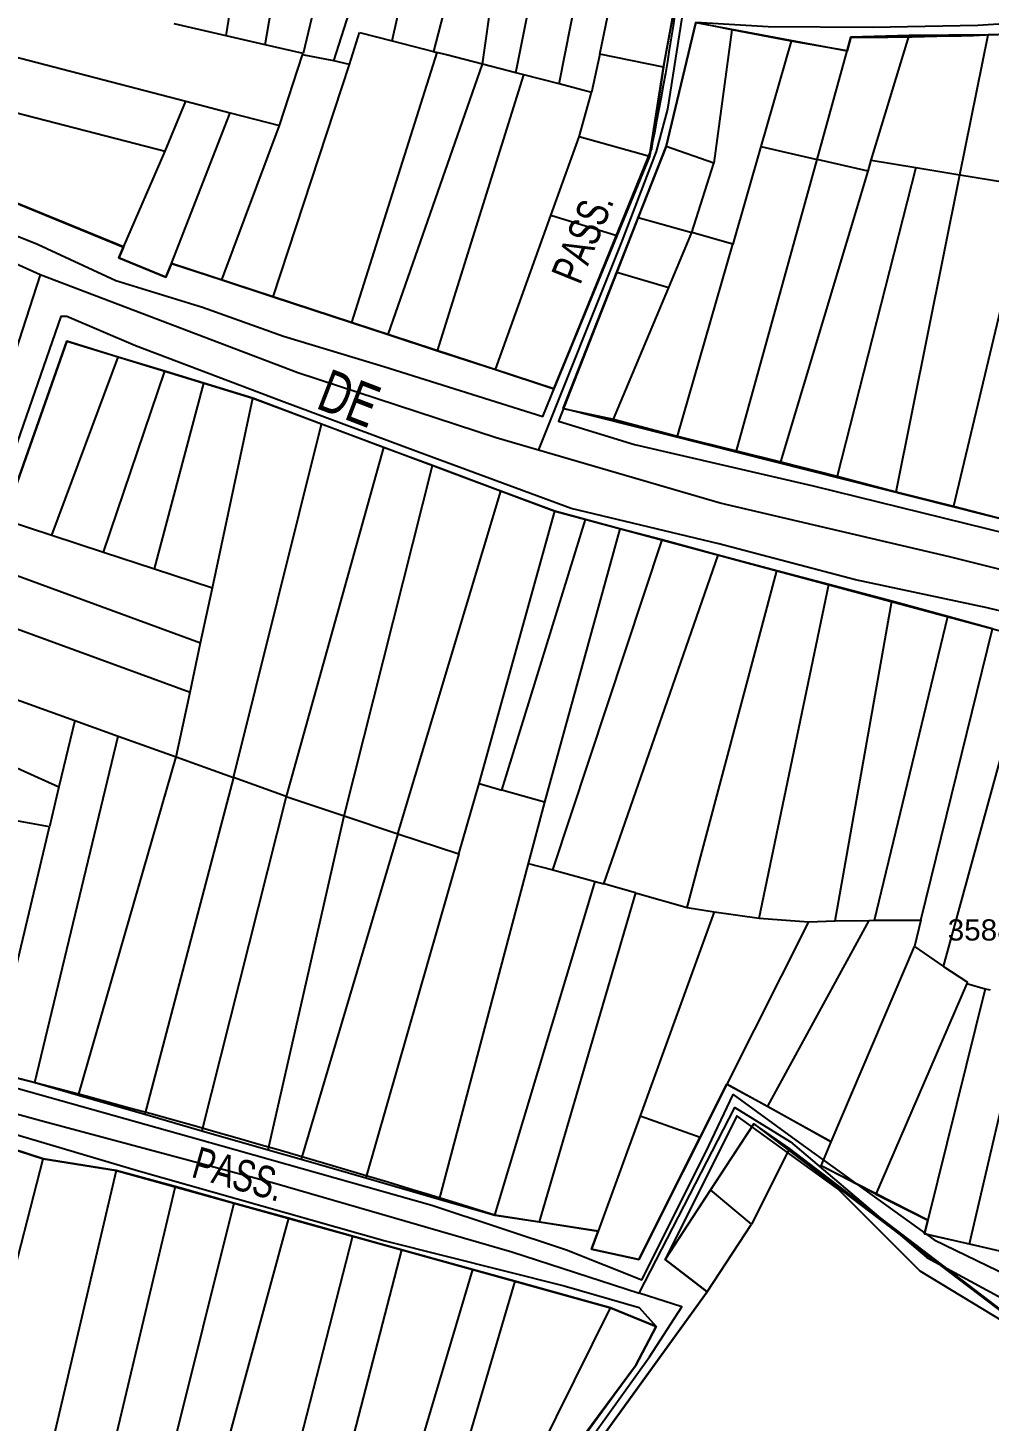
# Model space of a CAD drawing. Extents: x 201512 to 203323, y 4836571 to 4838029.
# Drawn here: x 203021.5 to 203112.2, y 4837339.1 to 4837470.5 of the extents above; entities that cross this region are included whole.
import ezdxf

# ---------------------------------------------------------------- set-up
doc = ezdxf.new("R2010")
doc.units = 0
doc.header["$LTSCALE"] = 1.5
doc.header["$MEASUREMENT"] = 0
for name, color, linetype in [('CD-MALHA-LOTES', 40, 'CONTINUOUS'), ('CD_TXT_QUADRA', 7, 'CONTINUOUS'), ('RU-QUADRAS', 6, 'CONTINUOUS'), ('SV-EIXO-RUA-N-PAV', 6, 'CONTINUOUS'), ('SV-RUA-NAO-PAV-S-GUIA-C-GUIA', 7, 'CONTINUOUS'), ('SV-TXT-RUA-N-PAV-S-GUIA-C-GUIA', 7, 'CONTINUOUS')]:
    doc.layers.add(name, color=color, linetype=linetype)
doc.styles.add('ARIAL', font='arial.ttf')
doc.styles.add('MONOTXT', font='arial.ttf', dxfattribs={"height": 0.2})

msp = doc.modelspace()

# ---------------------------------------------------------------- linework, layer by layer
at = {"layer": 'CD-MALHA-LOTES', "linetype": 'Continuous'}
for p, q in [((203040.24, 4837469.75), (203041.75, 4837479.38)), ((203043.9, 4837468.9), (203045.63, 4837478.81)), ((203049.92, 4837478.3), (203047.48, 4837468.07)), ((203055.88, 4837469.27), (203057.75, 4837477.53)), ((203062.06, 4837477.1), (203059.77, 4837468.27)), ((203064.42, 4837467.07), (203065.78, 4837476.74)), ((203067.55, 4837466.27), (203069.59, 4837476.36)), ((203071.65, 4837465.21), (203073.75, 4837475.95)), ((203075.46, 4837468.01), (203077.07, 4837475.67)), ((203081.48, 4837466.79), (203082.98, 4837474.91)), ((203050.37, 4837467.4), (203052.33, 4837473.53)), ((203084.52, 4837471), (203081.73, 4837459.32)), ((203087.92, 4837470.32), (203084.52, 4837471)), ((203040.24, 4837469.75), (203035.31, 4837470.89)), ((203043.9, 4837468.9), (203040.24, 4837469.75)), ((203051.86, 4837467.06), (203052.82, 4837470.06)), ((203052.82, 4837470.06), (203055.88, 4837469.27)), ((203087.92, 4837470.32), (203086.24, 4837457.73)), ((203093.51, 4837469.26), (203087.92, 4837470.32)), ((203104.64, 4837469.77), (203099.16, 4837469.62)), ((203101.06, 4837458.02), (203104.64, 4837469.77)), ((203112.09, 4837469.83), (203104.64, 4837469.77)), ((203109.43, 4837456.65), (203112.09, 4837469.83)), ((203114.1, 4837469.91), (203112.09, 4837469.83)), ((203047.48, 4837468.07), (203043.9, 4837468.9)), ((203055.88, 4837469.27), (203059.77, 4837468.27)), ((203093.51, 4837469.26), (203090.66, 4837459.32)), ((203098.8, 4837468.32), (203093.51, 4837469.26)), ((203099.16, 4837469.62), (203098.8, 4837468.32)), ((203018.35, 4837468.27), (203036.41, 4837463.58)), ((203044.65, 4837445.13), (203051.86, 4837467.06)), ((203045.27, 4837461.28), (203047.44, 4837467.96)), ((203047.44, 4837467.96), (203047.48, 4837468.07)), ((203050.37, 4837467.4), (203047.44, 4837467.96)), ((203051.86, 4837467.06), (203050.37, 4837467.4)), ((203060.09, 4837468.19), (203052.06, 4837442.7)), ((203055.51, 4837441.58), (203064.42, 4837467.07)), ((203059.77, 4837468.27), (203060.09, 4837468.19)), ((203061, 4837467.95), (203060.09, 4837468.19)), ((203064.42, 4837467.07), (203061, 4837467.95)), ((203067.55, 4837466.27), (203064.42, 4837467.07)), ((203075.46, 4837468.01), (203074.7, 4837464.42)), ((203081.48, 4837466.79), (203075.46, 4837468.01)), ((203095.96, 4837458.08), (203098.8, 4837468.32)), ((203060.17, 4837440.04), (203068.31, 4837466.07)), ((203068.31, 4837466.07), (203067.55, 4837466.27)), ((203071.65, 4837465.21), (203068.31, 4837466.07)), ((203080.16, 4837458.36), (203081.48, 4837466.79)), ((203074.7, 4837464.42), (203071.65, 4837465.21)), ((203017.11, 4837463.34), (203034.49, 4837458.88)), ((203034.49, 4837458.88), (203036.41, 4837463.58)), ((203036.41, 4837463.58), (203040.6, 4837462.49)), ((203073.54, 4837460.21), (203074.7, 4837464.42)), ((203035.06, 4837448.28), (203040.6, 4837462.49)), ((203040.6, 4837462.49), (203045.27, 4837461.28)), ((203039.83, 4837446.72), (203045.27, 4837461.28)), ((203070.85, 4837452.79), (203073.54, 4837460.21)), ((203080.16, 4837458.36), (203073.54, 4837460.21)), ((203081.73, 4837459.32), (203079.09, 4837452.6)), ((203086.24, 4837457.73), (203081.73, 4837459.32)), ((203090.66, 4837459.32), (203088.01, 4837450.11)), ((203090.66, 4837459.32), (203095.96, 4837458.08)), ((203030.56, 4837449.83), (203034.49, 4837458.88)), ((203077.08, 4837450.89), (203080.16, 4837458.36)), ((203088.35, 4837430.6), (203095.96, 4837458.08)), ((203100.79, 4837456.98), (203095.96, 4837458.08)), ((203100.79, 4837456.98), (203101.06, 4837458.02)), ((203101.06, 4837458.02), (203105.27, 4837457.33)), ((203084.16, 4837451.2), (203086.24, 4837457.73)), ((203092.54, 4837429.56), (203100.79, 4837456.98)), ((203105.27, 4837457.33), (203097.86, 4837428.2)), ((203103.44, 4837426.74), (203109.43, 4837456.65)), ((203105.27, 4837457.33), (203109.43, 4837456.65)), ((203109.43, 4837456.65), (203116.02, 4837455.56)), ((203015.29, 4837456.07), (203030.56, 4837449.83)), ((203116.02, 4837455.56), (203108.82, 4837425.39)), ((203065.64, 4837438.27), (203070.85, 4837452.79)), ((203077.08, 4837450.89), (203070.85, 4837452.79)), ((203079.09, 4837452.6), (203077.07, 4837447.46)), ((203079.09, 4837452.6), (203084.16, 4837451.2)), ((203071.15, 4837436.44), (203077.08, 4837450.89)), ((203081.98, 4837446.01), (203084.16, 4837451.2)), ((203082.79, 4837431.98), (203088.01, 4837450.11)), ((203088.01, 4837450.11), (203084.16, 4837451.2)), ((203030.56, 4837449.83), (203030.12, 4837448.8)), ((203030.12, 4837448.8), (203034.55, 4837446.97)), ((203034.55, 4837446.97), (203035.06, 4837448.28)), ((203035.06, 4837448.28), (203039.83, 4837446.72)), ((203077.07, 4837447.46), (203072.03, 4837434.59)), ((203077.07, 4837447.46), (203081.98, 4837446.01)), ((203039.83, 4837446.72), (203044.65, 4837445.13)), ((203044.65, 4837445.13), (203052.06, 4837442.7)), ((203076.77, 4837433.59), (203081.98, 4837446.01)), ((203052.06, 4837442.7), (203055.51, 4837441.58)), ((203025.19, 4837440.94), (203019.29, 4837424.12)), ((203030.05, 4837439.44), (203025.19, 4837440.94)), ((203055.51, 4837441.58), (203060.17, 4837440.04)), ((203060.17, 4837440.04), (203065.64, 4837438.27)), ((203023.78, 4837422.65), (203030.05, 4837439.44)), ((203034.44, 4837438.12), (203030.05, 4837439.44)), ((203065.64, 4837438.27), (203071.15, 4837436.44)), ((203028.65, 4837421.05), (203034.44, 4837438.12)), ((203033.48, 4837419.46), (203038.13, 4837436.99)), ((203038.13, 4837436.99), (203034.44, 4837438.12)), ((203042.74, 4837435.57), (203038.13, 4837436.99)), ((203038.93, 4837417.69), (203042.74, 4837435.57)), ((203049.23, 4837433.11), (203042.74, 4837435.57)), ((203072.03, 4837434.59), (203076.77, 4837433.59)), ((203040.91, 4837399.78), (203049.23, 4837433.11)), ((203055.08, 4837430.93), (203049.23, 4837433.11)), ((203076.77, 4837433.59), (203082.79, 4837431.98)), ((203082.79, 4837431.98), (203088.35, 4837430.6)), ((203055.08, 4837430.93), (203045.9, 4837398)), ((203059.69, 4837429.21), (203055.08, 4837430.93)), ((203088.35, 4837430.6), (203092.54, 4837429.56)), ((203051.36, 4837396.18), (203059.69, 4837429.21)), ((203066.14, 4837426.8), (203059.69, 4837429.21)), ((203092.54, 4837429.56), (203097.86, 4837428.2)), ((203097.86, 4837428.2), (203103.44, 4837426.74)), ((203056.42, 4837394.49), (203066.14, 4837426.8)), ((203071.23, 4837424.92), (203066.14, 4837426.8)), ((203103.44, 4837426.74), (203108.82, 4837425.39)), ((203108.82, 4837425.39), (203114.64, 4837423.89)), ((203019.29, 4837424.12), (203023.78, 4837422.65)), ((203064.08, 4837399.21), (203071.23, 4837424.92)), ((203066.24, 4837398.59), (203074.11, 4837424.13)), ((203074.11, 4837424.13), (203071.23, 4837424.92)), ((203077.36, 4837423.25), (203074.11, 4837424.13)), ((203023.78, 4837422.65), (203028.65, 4837421.05)), ((203077.36, 4837423.25), (203070.25, 4837397.45)), ((203081.34, 4837422.21), (203077.36, 4837423.25)), ((203071.05, 4837391.07), (203081.34, 4837422.21)), ((203086.64, 4837420.77), (203081.34, 4837422.21)), ((203017.35, 4837419.99), (203037.82, 4837412.48)), ((203028.65, 4837421.05), (203033.48, 4837419.46)), ((203075.86, 4837389.77), (203086.64, 4837420.77)), ((203092.16, 4837419.28), (203086.64, 4837420.77)), ((203033.48, 4837419.46), (203038.93, 4837417.69)), ((203083.71, 4837387.52), (203092.16, 4837419.28)), ((203097.09, 4837417.99), (203092.16, 4837419.28)), ((203037.82, 4837412.48), (203038.93, 4837417.69)), ((203090.49, 4837386.51), (203097.09, 4837417.99)), ((203103.02, 4837416.41), (203097.09, 4837417.99)), ((203097.66, 4837386.28), (203103.02, 4837416.41)), ((203108.29, 4837414.99), (203103.02, 4837416.41)), ((203015.39, 4837415.67), (203036.83, 4837407.85)), ((203101.39, 4837386.33), (203108.29, 4837414.99)), ((203112.52, 4837413.82), (203108.29, 4837414.99)), ((203105.74, 4837386.33), (203112.52, 4837413.82)), ((203036.83, 4837407.85), (203037.82, 4837412.48)), ((203107.88, 4837381.97), (203116.33, 4837412.79)), ((203012.78, 4837409.89), (203025.96, 4837405.16)), ((203035.5, 4837401.73), (203036.83, 4837407.85)), ((203010.61, 4837405.12), (203024.45, 4837398.92)), ((203025.96, 4837405.16), (203024.45, 4837398.92)), ((203025.96, 4837405.16), (203030.04, 4837403.69)), ((203022.19, 4837371.01), (203030.04, 4837403.69)), ((203030.04, 4837403.69), (203035.5, 4837401.73)), ((203026.3, 4837369.84), (203035.5, 4837401.73)), ((203035.5, 4837401.73), (203040.91, 4837399.78)), ((203024.45, 4837398.92), (203023.57, 4837395.13)), ((203040.91, 4837399.78), (203032.56, 4837368.03)), ((203045.9, 4837398), (203040.91, 4837399.78)), ((203062.16, 4837392.59), (203064.08, 4837399.21)), ((203064.08, 4837399.21), (203066.24, 4837398.59)), ((203045.9, 4837398), (203037.94, 4837366.47)), ((203045.9, 4837398), (203051.36, 4837396.18)), ((203070.25, 4837397.45), (203066.24, 4837398.59)), ((203070.25, 4837397.45), (203068.72, 4837391.69)), ((203044.2, 4837364.66), (203051.36, 4837396.18)), ((203051.36, 4837396.18), (203056.42, 4837394.49)), ((203018.07, 4837372.05), (203023.57, 4837395.13)), ((203023.57, 4837395.13), (203019.77, 4837395.83)), ((203056.42, 4837394.49), (203047.3, 4837363.78)), ((203056.42, 4837394.49), (203062.16, 4837392.59)), ((203062.16, 4837392.59), (203053.41, 4837362.02)), ((203068.72, 4837391.69), (203060.33, 4837360.01)), ((203068.72, 4837391.69), (203071.05, 4837391.07)), ((203071.05, 4837391.07), (203075.03, 4837389.97)), ((203065.57, 4837358.51), (203075.03, 4837389.97)), ((203075.03, 4837389.97), (203075.86, 4837389.77)), ((203078.85, 4837388.91), (203075.86, 4837389.77)), ((203078.85, 4837388.91), (203069.74, 4837357.87)), ((203078.85, 4837388.91), (203083.71, 4837387.52)), ((203086.27, 4837387.12), (203079.27, 4837367.88)), ((203083.71, 4837387.52), (203086.27, 4837387.12)), ((203086.27, 4837387.12), (203090.49, 4837386.51)), ((203095.16, 4837386.16), (203087.44, 4837370.87)), ((203090.49, 4837386.51), (203095.16, 4837386.16)), ((203100.84, 4837386.29), (203091.28, 4837368.8)), ((203095.16, 4837386.16), (203097.66, 4837386.28)), ((203097.66, 4837386.28), (203100.84, 4837386.29)), ((203100.84, 4837386.29), (203101.39, 4837386.33)), ((203101.39, 4837386.33), (203105.74, 4837386.33)), ((203105.74, 4837386.33), (203105.15, 4837383.85)), ((203097.29, 4837365.42), (203105.15, 4837383.85)), ((203105.15, 4837383.85), (203107.88, 4837381.97)), ((203107.88, 4837381.97), (203110.15, 4837380.5)), ((203110.09, 4837380.36), (203101.52, 4837360.5)), ((203110.15, 4837380.5), (203110.09, 4837380.36)), ((203110.09, 4837380.36), (203111.83, 4837379.87)), ((203111.83, 4837379.87), (203106.42, 4837358.02)), ((203110.35, 4837355.79), (203115.75, 4837379.03)), ((203111.83, 4837379.87), (203112.3, 4837379.75)), ((203018.07, 4837372.05), (203022.19, 4837371.01)), ((203022.19, 4837371.01), (203026.3, 4837369.84)), ((203026.3, 4837369.84), (203032.56, 4837368.03)), ((203084.93, 4837365.86), (203087.44, 4837370.87)), ((203087.44, 4837370.87), (203091.28, 4837368.8)), ((203091.28, 4837368.8), (203097.29, 4837365.42)), ((203032.56, 4837368.03), (203037.94, 4837366.47)), ((203079.27, 4837367.88), (203075.31, 4837356.99)), ((203079.27, 4837367.88), (203084.93, 4837365.86)), ((203037.94, 4837366.47), (203044.2, 4837364.66)), ((203079.14, 4837354.32), (203084.93, 4837365.86)), ((203089.99, 4837367.12), (203085.92, 4837360.88)), ((203093.35, 4837364.8), (203089.99, 4837367.12)), ((203022.98, 4837363.82), (203017.59, 4837365.58)), ((203044.2, 4837364.66), (203047.3, 4837363.78)), ((203093.35, 4837364.8), (203089.78, 4837357.67)), ((203148.08, 4837323.07), (203093.35, 4837364.8)), ((203096.35, 4837363.15), (203097.29, 4837365.42)), ((203019.41, 4837349.98), (203022.98, 4837363.82)), ((203029.86, 4837362.73), (203022.98, 4837363.82)), ((203047.3, 4837363.78), (203053.41, 4837362.02)), ((203029.86, 4837362.73), (203019.02, 4837316.51)), ((203035.43, 4837361.2), (203029.86, 4837362.73)), ((203053.41, 4837362.02), (203060.33, 4837360.01)), ((203101.52, 4837360.5), (203096.35, 4837363.15)), ((203035.43, 4837361.2), (203024.17, 4837313.91)), ((203040.94, 4837359.65), (203035.43, 4837361.2)), ((203085.92, 4837360.88), (203081.64, 4837354.31)), ((203089.78, 4837357.67), (203085.92, 4837360.88)), ((203040.94, 4837359.65), (203028.91, 4837311.4)), ((203046.12, 4837358.21), (203040.94, 4837359.65)), ((203060.33, 4837360.01), (203065.57, 4837358.51)), ((203101.52, 4837360.5), (203106.42, 4837358.02)), ((203046.12, 4837358.21), (203032.8, 4837309.37)), ((203052.14, 4837356.52), (203046.12, 4837358.21)), ((203065.57, 4837358.51), (203069.74, 4837357.87)), ((203106.42, 4837358.02), (203106.11, 4837356.76)), ((203069.74, 4837357.87), (203075.31, 4837356.99)), ((203075.31, 4837356.99), (203074.7, 4837355.29)), ((203085.59, 4837351.27), (203089.78, 4837357.67)), ((203106.11, 4837356.76), (203110.35, 4837355.79)), ((203052.14, 4837356.52), (203044.12, 4837325.25)), ((203056.77, 4837355.23), (203052.14, 4837356.52)), ((203110.35, 4837355.79), (203115.17, 4837354.67)), ((203056.77, 4837355.23), (203048.63, 4837323.76)), ((203063.45, 4837353.39), (203056.77, 4837355.23)), ((203074.7, 4837355.29), (203079.14, 4837354.32)), ((203081.64, 4837354.31), (203085.59, 4837351.27)), ((203063.45, 4837353.39), (203054.14, 4837321.95)), ((203067.47, 4837352.27), (203063.45, 4837353.39)), ((203067.47, 4837352.27), (203058.1, 4837320.64)), ((203076.49, 4837349.78), (203067.47, 4837352.27)), ((203085.59, 4837351.27), (203062.34, 4837319.09)), ((203063.4, 4837323.45), (203076.49, 4837349.78)), ((203080.8, 4837348.01), (203076.49, 4837349.78)), ((203078.85, 4837344.29), (203080.8, 4837348.01)), ((203063.4, 4837323.45), (203078.85, 4837344.29))]:
    msp.add_line(p, q, dxfattribs=at)
at = {"layer": 'RU-QUADRAS', "color": 6, "linetype": 'Continuous'}
for points in [[(203084.69, 4837494.49, -0.0408521352), (203080.16, 4837458.36), (203071.15, 4837436.44), (203035.06, 4837448.28), (203034.55, 4837446.97), (203030.12, 4837448.8), (203030.56, 4837449.84), (203015.29, 4837456.07), (203018.35, 4837468.27), (203016.53, 4837468.74), (203018.43, 4837482.85, 0.0237416218)], [(203128.51, 4837351.58), (203106.11, 4837356.76), (203106.42, 4837358.02), (203096.35, 4837363.15), (203097.29, 4837365.42), (203087.44, 4837370.87), (203079.14, 4837354.32), (203074.7, 4837355.29), (203075.31, 4837356.99), (203065.57, 4837358.51, 0.0167616), (203000.42, 4837376.5), (203008.57, 4837400.63), (203019.29, 4837424.12), (203025.19, 4837440.94), (203042.74, 4837435.57), (203071.23, 4837424.92), (203120.97, 4837411.55)]]:
    msp.add_lwpolyline(points, format="xyb", dxfattribs=at)
for points in [[(203072.03, 4837434.59), (203081.73, 4837459.32), (203084.52, 4837471), (203098.8, 4837468.32), (203099.16, 4837469.62, 0.0223156316), (203136.09, 4837471.32), (203167.53, 4837470.03), (203167.01, 4837450.45), (203169.4, 4837450.34), (203167.93, 4837413.9), (203135.67, 4837416.78), (203135.8, 4837417.37), (203125.23, 4837421.17)], [(202967.66, 4837315.7, 0.0286535558), (202999.26, 4837371.5), (203022.98, 4837363.82), (203029.86, 4837362.73), (203076.49, 4837349.78), (203080.8, 4837348.01), (203078.85, 4837344.29), (203060.95, 4837319.71), (203057.59, 4837320.81), (203055.94, 4837317.07), (203054.67, 4837317.61), (203051.8, 4837309.11), (203045.42, 4837311.37), (203043.85, 4837305.29), (203042.85, 4837305.47), (203017.76, 4837270.01, -0.030718484)]]:
    msp.add_lwpolyline(points, format="xyb", close=True, dxfattribs=at)
msp.add_lwpolyline([(202936.61, 4837168.2), (202944.71, 4837191.81), (202935.44, 4837221.07), (202932.15, 4837237.61), (202949.54, 4837244.94), (202949.35, 4837245.73), (202964.84, 4837251.24), (202964.29, 4837253.25), (202970.73, 4837255.6), (202971.3, 4837254.04), (202984.73, 4837258.81), (202990.89, 4837259.24), (202994.22, 4837261.96), (202994.76, 4837261.46), (203008.44, 4837273.98), (203019.31, 4837263.66), (203062.34, 4837319.09), (203085.59, 4837351.27), (203081.64, 4837354.31), (203089.99, 4837367.12), (203148.08, 4837323.07)], dxfattribs=at)
at = {"layer": 'SV-EIXO-RUA-N-PAV'}
for points in [[(203085.704969, 4837537.41128), (203086.194955, 4837533.101718), (203086.703587, 4837527.50677), (203087.008766, 4837521.708368), (203087.212219, 4837514.384072), (203087.313945, 4837507.263228), (203087.008766, 4837499.532026), (203086.601861, 4837493.733625), (203085.446912, 4837493.808717), (203083.986959, 4837480.005525), (203083.456067, 4837473.037568), (203081.863391, 4837462.817897), (203080.801607, 4837458.836207), (203077.483532, 4837450.209212), (203069.652875, 4837430.632569)], [(203175.303881, 4837409.635541), (203156.055607, 4837409.902878), (203134.133962, 4837414.180272), (203108.469596, 4837420.596363), (203086.815288, 4837425.675769), (203065.695654, 4837431.824523), (203046.982054, 4837437.973277), (203022.677982, 4837447.214275), (203008.287843, 4837453.700977), (203003.228856, 4837456.938729), (202998.120073, 4837459.44176)], [(203022.677982, 4837447.214275), (203016.652609, 4837428.636043), (203008.869837, 4837409.555697), (202995.366917, 4837376.145033), (202984.517289, 4837355.578402), (202975.228174, 4837338.883099), (202968.698099, 4837326.268122), (202963.133429, 4837316.950536), (202950.122455, 4837304.739321), (202939.578053, 4837295.199148), (202929.991983, 4837286.069881), (202919.608441, 4837275.966976), (202909.41199, 4837265.302798), (202904.217261, 4837260.289871), (202902.957356, 4837258.754618)], [(202995.366917, 4837376.145033), (203000.424836, 4837373.522408), (203023.091806, 4837367.340507), (203044.822125, 4837361.533267), (203067.187172, 4837355.050186), (203079.171391, 4837351.145216), (203088.193219, 4837368.650255), (203093.44473, 4837365.418555), (203106.309425, 4837354.526063), (203121.633707, 4837346.207167), (203124.9538, 4837340.507539), (203132.696413, 4837334.784738), (203144.815286, 4837326.436181), (203174.035235, 4837320.511399)], [(202963.133429, 4837316.950536), (202966.886346, 4837313.456441), (202979.439205, 4837301.421225), (202990.568544, 4837292.103639), (202997.198612, 4837286.184418), (203000.015541, 4837283.691929), (203009.203717, 4837275.280219), (203018.521303, 4837267.515564), (203036.657772, 4837291.755442), (203047.235742, 4837305.813007), (203052.176767, 4837308.457499), (203059.692693, 4837319.035469), (203061.919634, 4837319.940164), (203072.358419, 4837334.276096), (203080.152713, 4837345.132433), (203083.214757, 4837349.864683), (203079.171391, 4837351.145216)]]:
    msp.add_lwpolyline(points, dxfattribs=at)
at = {"layer": 'SV-RUA-NAO-PAV-S-GUIA-C-GUIA'}
for points in [[(203010.557339, 4837470.976845), (203007.524056, 4837466.772023), (203005.673416, 4837464.206989), (203007.179263, 4837456.307249), (203014.65766, 4837453.223958), (203022.435585, 4837450.089265), (203029.812137, 4837446.656802), (203037.993348, 4837444.169536), (203045.623556, 4837441.435176), (203055.11, 4837438.56), (203070.09, 4837433.84), (203077.21, 4837451.33), (203080.38, 4837459.13), (203081.57, 4837467.26), (203082.98, 4837474.91)], [(203131.80287, 4837472.051447), (203111.12799, 4837470.720915), (203101.200155, 4837470.535348), (203091.365103, 4837470.597204), (203084.52, 4837471), (203081.73, 4837459.32), (203079.09, 4837452.6), (203077.07, 4837447.46), (203071.561665, 4837433.394074), (203078.74206, 4837431.202613), (203095.606146, 4837427.303783), (203120.128831, 4837421.250718)], [(203127.227947, 4837412.089776), (203112.01414, 4837415.798596), (203099.605173, 4837418.424038), (203086.691876, 4837421.846775), (203072.779681, 4837425.163361), (203058.356263, 4837430.477762), (203045.434926, 4837435.301107), (203031.66174, 4837440.519435), (203025.199062, 4837443.28126), (203024.649352, 4837443.277901), (203019.732961, 4837429.141236)], [(202975.914283, 4837331.677845), (202984.070058, 4837347.385033), (202991.733563, 4837361.788602), (202996.675509, 4837371.473333), (202997.070991, 4837372.226101), (202998.520513, 4837372.184935), (203018.692622, 4837366.605521), (203031.958606, 4837362.684704), (203055.235109, 4837356.073766), (203072.101205, 4837351.824784), (203079.171391, 4837349.798675), (203080.8, 4837348.01), (203078.85, 4837344.29), (203064.95, 4837325.56)], [(203017.566211, 4837371.300845), (203039.740997, 4837365.083363), (203059.613551, 4837359.452095), (203072.331548, 4837355.227789), (203079.44417, 4837352.419912), (203085.472041, 4837364.462383), (203088.039659, 4837369.880609), (203094.31278, 4837365.31678), (203107.008942, 4837356.190039), (203121.993268, 4837348.928149)], [(203117.512008, 4837346.049428), (203105.676595, 4837353.230512), (203097.935862, 4837360.986876), (203088.40096, 4837367.881877), (203081.64, 4837354.31), (203085.59, 4837351.27), (203062.34, 4837319.09), (203054.063569, 4837308.428541), (203048.224805, 4837300.907215), (203019.374597, 4837265.212082)]]:
    msp.add_lwpolyline(points, dxfattribs=at)

# ---------------------------------------------------------------- texts
at = {"layer": 'CD_TXT_QUADRA', "color": 7, "linetype": 'Continuous', "style": 'MONOTXT'}
msp.add_text('358816236', height=2, dxfattribs=at).set_placement((203108.29, 4837384.41))
at = {"layer": 'SV-TXT-RUA-N-PAV-S-GUIA-C-GUIA', "style": 'ARIAL', "width": 0.7}
for s, height, rotation, p in [('PASS. ', 3, 68, (203073.610812, 4837446.170293)), ('DE', 4, 339, (203048.584326, 4837434.669151)), ('PASS.', 3, 344, (203036.840232, 4837362.136608))]:
    msp.add_text(s, height=height, rotation=rotation, dxfattribs=at).set_placement(p)

doc.saveas('drawing.dxf')
